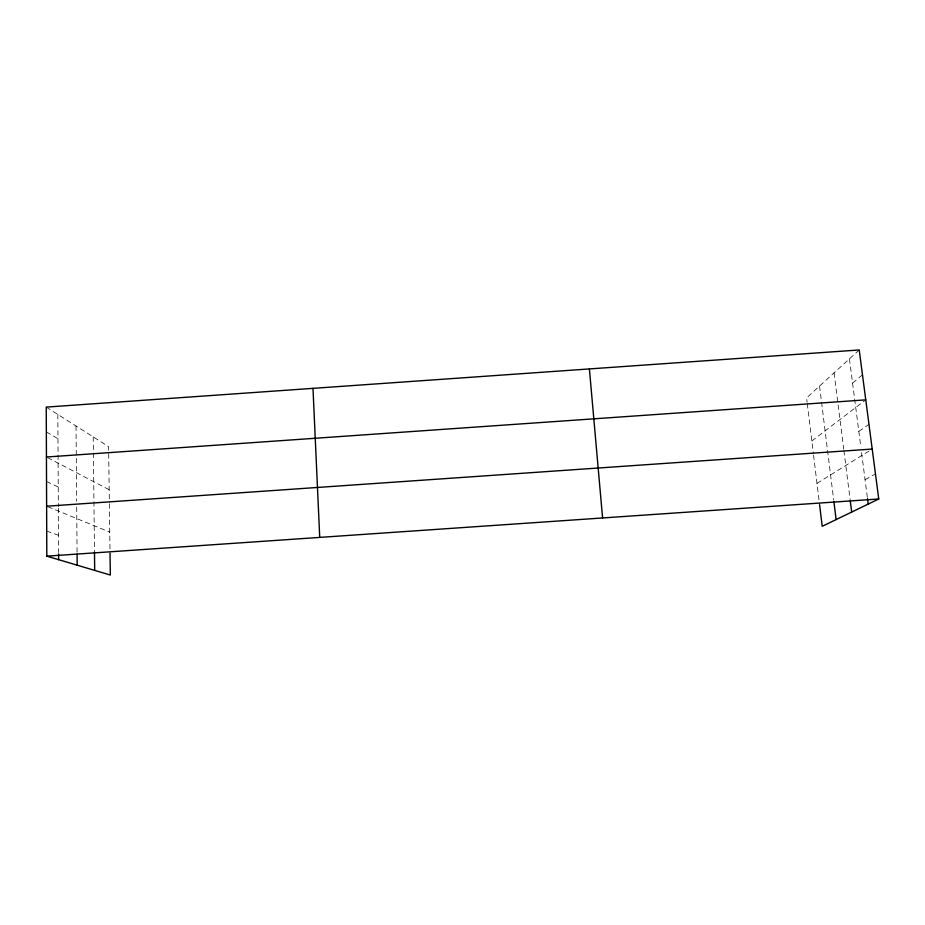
<?xml version="1.0" encoding="UTF-8"?>
<svg xmlns="http://www.w3.org/2000/svg" width="925" height="925" viewBox="0 0 925 925"><rect width="100%" height="100%" fill="white"/><g stroke="black" fill="none" stroke-linecap="round" stroke-linejoin="round"><path stroke-width="0.69" stroke-dasharray="4.62 3.47" d="M859.221 349.962L806.577 397.9L807.097 402.19M852.572 383.1L862.482 374.81M811.826 440.982L864.644 400.71M858.816 431.385L868.968 424.355M816.995 483.359L871.061 449.758M865.06 479.67L875.466 473.924M46.712 531.089L58.495 535.263M47.927 506.75L109.74 532.106M46.528 481.532L58.229 486.978M47.603 457.632L109.185 489.73M46.343 431.975L57.963 438.693M46.25 407.104L108.607 446.636L109.347 502.402M849.439 358.877L860.828 446.948M861.557 452.614L867.338 497.303M834.072 372.868L843.739 449.192M843.901 450.544L850.133 499.685M819.55 386.083L833.679 499.974M807.271 403.624L813.376 453.655M813.549 455.065L819.596 504.761M109.37 503.813L110.029 553.508M93.228 436.889L94.489 552.19M76.023 425.986L76.648 501.304M76.694 507.062L77.076 552.815M57.836 414.458L58.344 506.784M58.344 508.207L58.587 552.491"/><path stroke-width="1.39" d="M110.029 553.508L110.318 575.038L46.805 556.156L46.25 407.104L859.221 349.962L878.75 498.991L822.221 526.302L819.596 504.761M46.435 457.019L865.765 399.866M46.62 506.218L872.206 449.053M46.805 556.156L878.75 498.991M867.511 498.656L868.217 504.079M850.306 501.061L851.694 512.057M833.853 501.385L836.119 519.584M589.398 368.925L602.591 517.965M312.985 388.361L319.726 537.402M94.489 552.19L94.685 570.39M77.087 554.191L77.18 565.187M58.599 553.936L58.633 559.671"/></g></svg>
